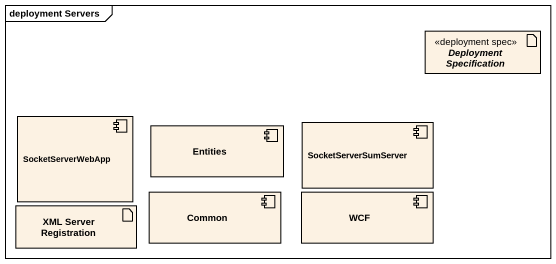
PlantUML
@startuml
mainframe deployment Servers
artifact "Deployment Specification" as Deployment_Specification <<deployment spec>>
component SocketServerWebApp
component Entities
component SocketServerSumServer
component Common
component WCF
artifact "XML Server Registration" as XML_Server_Registration
@enduml
